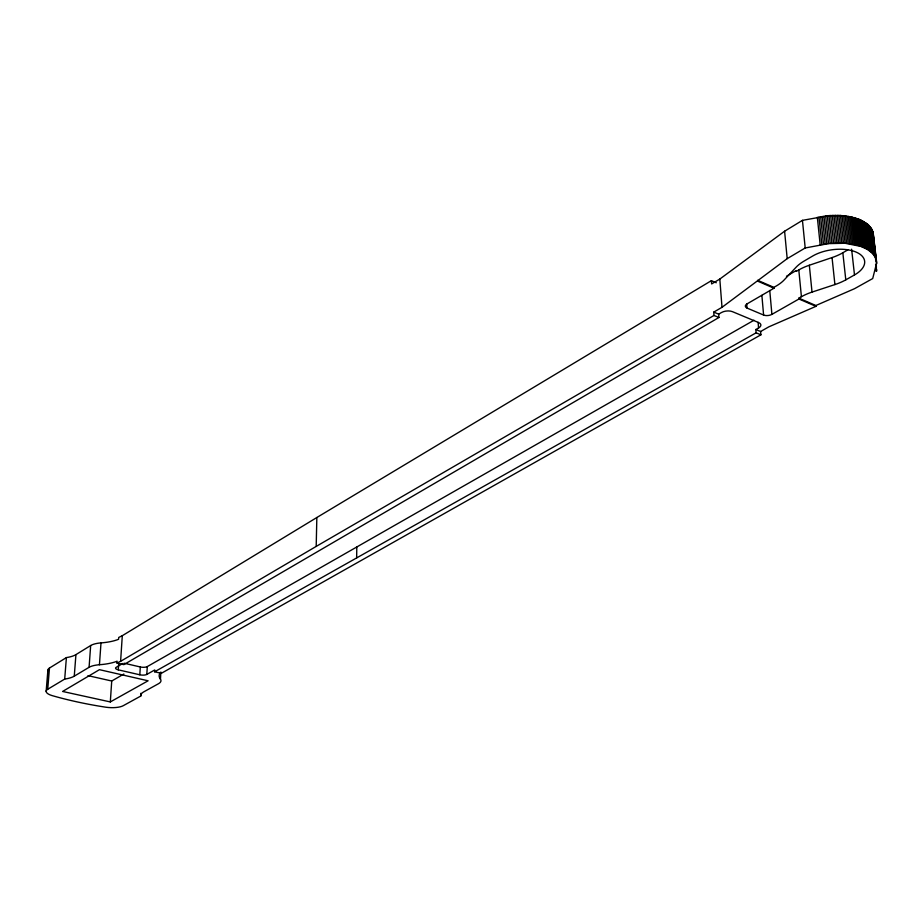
<?xml version="1.0" encoding="UTF-8"?>
<svg xmlns="http://www.w3.org/2000/svg" width="923" height="923" viewBox="0 0 923 923"><rect width="100%" height="100%" fill="white"/><g stroke="black" fill="none" stroke-linecap="round" stroke-linejoin="round"><path stroke-width="1.38" d="M356.647 557.93L356.797 546.981M160.867 672.025L160.464 679.19A19.164 6.392 2.8 0 1 158.525 683.701L143.85 691.812A24.933 8.145 2.5 0 0 140.769 696.057L123.197 705.726A14.86 4.777 3 0 1 106.191 707.26A200.51 70.263 2.7 0 1 99.822 706.245L98.23 705.98A200.51 70.263 2.7 0 1 51.78 695.504A15.137 4.903 3.6 0 1 47.719 689.262L64.702 679.074A26.006 8.665 3.8 0 0 74.267 676.167L89.081 667.306A19.429 6.53 3.2 0 1 99.442 664.733L101.138 664.595A39.989 13.764 3.5 0 0 115.594 661.768L117.117 661.203L116.99 663.049L120.601 661.33L316.197 546.416L316.843 517.515L711.379 280.661L716.283 282.75M873.4 236.461L872.097 229.758L867.989 224.531L860.178 219.732L851.087 216.87L840.461 215.463L828.969 215.59L802.445 220.355L784.596 231.223L719.813 279.058L711.633 283.949L711.379 280.661M815.874 305.513L815.955 306.344L798.96 298.994L798.88 298.152L815.874 305.513L854.548 288.68L872.708 278.55L876.642 262.974L875.673 258.013L872.639 253.467L867.655 249.545L860.917 246.429L845.087 243.268L828.542 243.614L805.202 247.975L787.192 258.659L722.005 307.313L713.744 312.112L713.998 315.458L718.936 317.489L718.682 314.155L713.744 312.112M760.91 334.807L756.122 332.822L755.833 329.523L760.621 331.507L760.91 334.807L161.329 673.317L154.626 671.771L154.729 669.948L146.815 674.425A5.157 1.742 2.9 0 1 139.823 674.794L118.282 669.844A5.203 1.754 3.1 0 1 116.16 667.352L122.84 663.452M140.769 696.057L140.942 693.254M146.815 674.425L147.288 666.591L753.987 320.235M139.823 674.794L140.308 666.971L124.178 663.222M120.601 661.33L122.297 635.693L316.843 517.515M110.31 701.93L148.095 680.793L99.453 669.671L62.602 691.454L110.31 701.93L111.729 681.012L123.878 674.021M118.282 669.844L118.629 664.595M99.442 664.733L100.999 642.893L102.684 642.754A39.793 14.11 3.6 0 0 117.071 639.858L118.582 639.27L118.709 637.458L122.297 635.693M89.081 667.306L90.673 645.535A19.337 6.692 3.3 0 1 100.999 642.893M74.267 676.167L75.928 654.615L90.673 645.535M64.702 679.074L66.398 657.591A25.879 8.884 3.9 0 0 75.928 654.615M46.15 691.315L47.904 670.156M47.719 689.262L49.473 668.044L66.398 657.591M876.342 265.536L876.412 271.397L875.592 264.37M876.412 271.397L876.85 269.839M718.682 314.155L721.417 312.562A7.834 3.877 -5.8 0 1 732.481 311.674L758.66 322.577A7.776 3.784 -6.1 0 1 758.579 327.977L755.833 329.523M786.454 276.265L796.203 270.566L796.284 271.397L798.799 269.931A39.597 19.729 -7.7 0 1 809.333 265.236L832.05 257.575A41.05 21.241 -8 0 0 842.837 252.775L847.764 249.914M718.936 317.489L123.832 664.629L116.99 663.049M757.633 280.315L773.924 287.365L776.451 285.888A40.739 20.814 -6.5 0 0 784.181 279.923L796.018 267.301A41.166 20.629 -7.9 0 1 803.979 261.14L812.632 256.063A31.105 15.691 -8 0 1 856.532 252.279A31.105 15.691 -8 0 1 854.49 274.939L845.791 279.854A41.327 20.883 -7.7 0 1 834.911 284.572L812.021 292.095A39.862 19.395 -7.4 0 0 801.418 296.71L798.88 298.152M773.924 287.365L774.005 288.207L747.053 303.886A5.942 2.954 -6.2 0 0 747.042 308.074L763.598 315.043A5.919 2.907 -6.4 0 0 771.905 314.374L798.96 298.994M316.197 546.416L713.998 315.458M760.621 331.507L768.847 326.834L815.955 306.344M154.626 671.771L756.122 332.822M87.997 675.648L111.729 681.012M757.714 281.169L774.005 288.207M873.204 233.046L876.631 262.132M873.02 232.204L876.608 263.828M872.766 231.373L875.985 258.821M872.466 230.565L876.019 260.574M872.097 229.758L875.708 260.067M871.67 228.962L874.889 256.444M871.197 228.177L874.416 255.683M870.666 227.416L873.873 254.933M870.077 226.666L873.285 254.194M869.431 225.939L872.639 253.467M868.739 225.224L871.935 252.764M867.989 224.531L871.185 252.083M867.182 223.851L870.377 251.414M866.328 223.193L869.524 250.768M865.428 222.558L868.612 250.145M864.47 221.947L867.655 249.545M863.466 221.358L866.639 248.968M862.417 220.793L865.589 248.402M861.321 220.251L864.482 247.872M860.178 219.732L863.34 247.364M859.001 219.236L862.151 246.879M857.779 218.774L860.917 246.429M856.509 218.336L859.648 245.991M855.206 217.932L858.332 245.587M853.867 217.551L856.994 245.218M852.494 217.193L855.609 244.872M851.087 216.87L854.19 244.549M849.645 216.582L852.737 244.26M848.179 216.317L851.26 244.007M851.617 249.198L854.49 274.939M846.679 216.086L849.76 243.776M845.156 215.878L848.225 243.58M843.61 215.705L846.668 243.407M842.053 215.567L845.087 243.268M840.461 215.463L843.495 243.164M838.857 215.382L841.868 243.084M842.837 252.775L845.791 279.854M837.23 215.336L840.242 243.037M835.592 215.324L838.592 243.026M833.954 215.347L836.93 243.049M832.292 215.394L835.269 243.095M830.631 215.486L833.596 243.176M828.969 215.59L831.911 243.291M832.05 257.575L834.911 284.572M827.296 215.74L830.227 243.43M825.624 215.913L828.542 243.614M823.951 216.12L826.858 243.81M822.289 216.363L825.185 244.053M820.628 216.64L823.512 244.318M818.966 216.928L821.851 244.607M817.328 217.263L820.189 244.93M809.333 265.236L812.021 292.095M802.445 220.355L805.202 247.975M798.799 269.931L801.418 296.71M784.596 231.223L787.192 258.659M769.759 290.468L771.905 314.374M761.879 295.36L763.598 315.043M758.095 322.323L758.579 327.977M746.684 303.84L747.042 308.074M719.813 279.058L722.005 307.313M147.288 666.591A5.146 1.754 2.9 0 1 140.308 666.971M48.25 671.309A15.068 5.03 3.7 0 1 49.473 668.044M160.464 679.19A38.397 12.934 2.3 0 1 160.394 672.579"/></g></svg>
